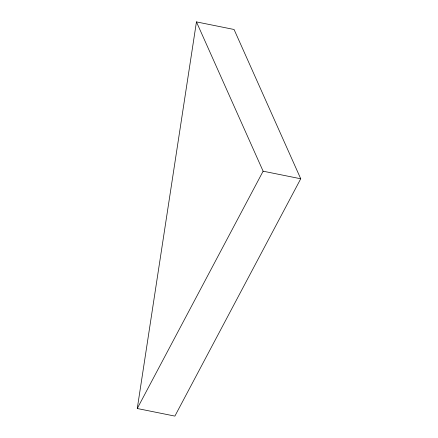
<?xml version="1.0" encoding="UTF-8"?>
<svg xmlns="http://www.w3.org/2000/svg" width="438" height="438" viewBox="0 0 438 438"><rect width="100%" height="100%" fill="white"/><g stroke="black" fill="none" stroke-linecap="round" stroke-linejoin="round"><path stroke-width="0.66" d="M137.264 408.512L196.448 21.9L234.067 29.488L300.736 178.775L174.882 416.1L137.264 408.512L263.118 171.192L196.448 21.9M263.118 171.192L300.736 178.775"/></g></svg>
